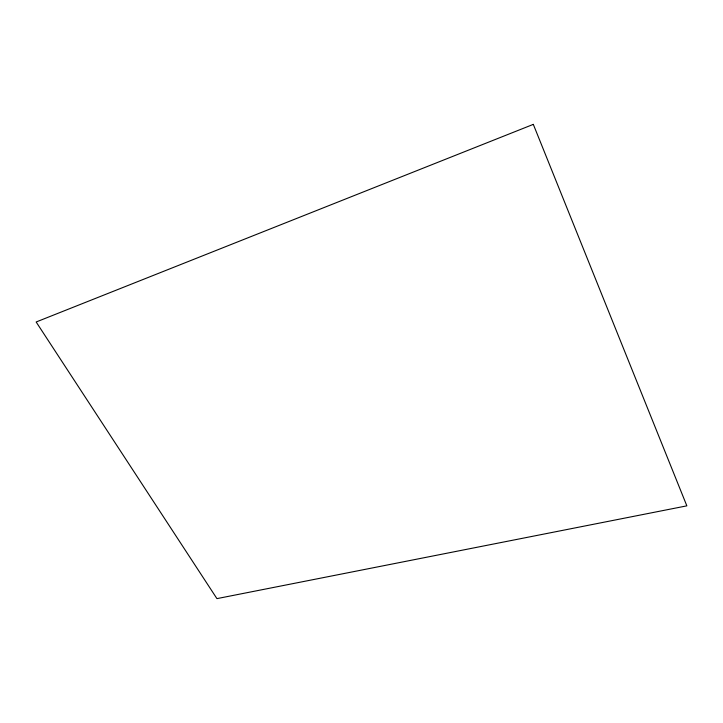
<?xml version="1.0" encoding="UTF-8"?>
<svg xmlns="http://www.w3.org/2000/svg" width="723" height="723" viewBox="0 0 723 723"><rect width="100%" height="100%" fill="white"/><g stroke="black" fill="none" stroke-linecap="round" stroke-linejoin="round"><path stroke-width="1.08" d="M533.312 124.374L36.15 321.988L216.936 598.626L686.85 505.847L533.312 124.374"/></g></svg>
